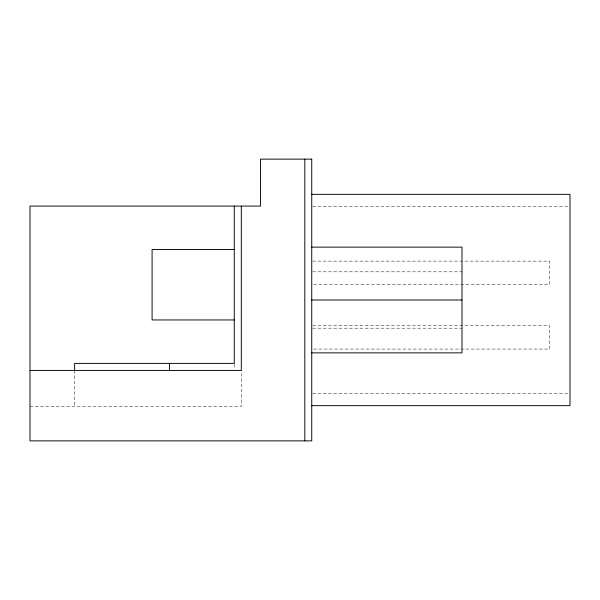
<?xml version="1.0" encoding="UTF-8"?>
<svg xmlns="http://www.w3.org/2000/svg" width="600" height="600" viewBox="0 0 600 600"><rect width="100%" height="100%" fill="white"/><g stroke="black" fill="none" stroke-linecap="round" stroke-linejoin="round"><path stroke-width="0.45" stroke-dasharray="3 2.25" d="M312.675 206.55L570 206.55M312.675 261.12L549.668 261.12L549.668 284.595L312.675 284.595M312.675 271.822L462 271.822M312.675 325.597L549.668 325.597L549.668 349.072L312.675 349.072M312.675 328.178L462 328.178M312.675 393.45L570 393.45M30 406.597L241.305 406.597L241.305 370.433M234.263 364.275L234.263 368.678M74.602 370.433L74.602 406.597"/><path stroke-width="0.9" d="M311.737 194.347L570 194.347L570 405.653L311.737 405.653M311.737 247.132L462 247.132L462 352.868L311.737 352.868M234.263 249.525L152.085 249.525L152.085 319.957L234.263 319.957M311.737 300L462 300M30 370.433L241.305 370.433L241.305 206.085M304.808 159.127L304.808 440.873M234.263 206.085L234.263 363.39L74.602 363.39L74.602 370.433M169.523 363.39L169.523 370.433M311.737 159.127L260.452 159.127L260.452 206.085L30 206.085L30 440.873L311.737 440.873L311.737 159.127"/></g></svg>
